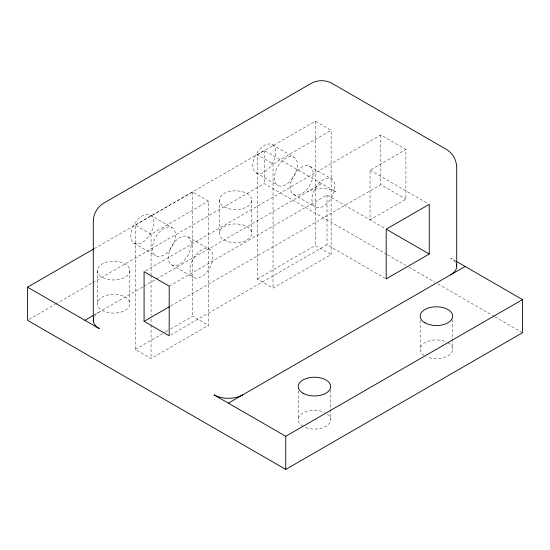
<?xml version="1.0" encoding="UTF-8"?>
<svg xmlns="http://www.w3.org/2000/svg" width="550" height="550" viewBox="0 0 550 550"><rect width="100%" height="100%" fill="white"/><g stroke="black" fill="none" stroke-linecap="round" stroke-linejoin="round"><path stroke-width="0.41" stroke-dasharray="2.75 2.06" d="M94.291 248.614L264.241 150.494L335.981 191.909A20.288 11.715 0 0 0 307.285 191.909M135.286 225.149L192.679 192.012L208.464 201.128L208.464 325.38L151.071 358.518L135.286 349.408L135.286 225.149L151.071 234.259L208.464 201.128M257.242 154.736L315.356 121.192L331.134 130.302L331.134 254.561L273.027 288.104L257.242 278.994L257.242 154.736L273.027 163.852L331.134 130.302M28.985 319.454L54.959 304.452M55.701 304.026L92.063 283.03M92.806 282.604L264.241 183.631L386.691 254.327M145.558 270.786L380.813 134.963L405.921 149.456L405.921 199.162L370.054 219.869L370.054 170.163L405.921 149.456M94.215 314.923L143.076 286.715M143.818 286.289L155.705 279.421M156.454 278.994L321.633 183.631M169.187 286.137L327.009 195.016L384.849 228.408M170.796 305.917L380.813 184.663L405.921 199.162M135.286 349.408L164.718 332.413M165.454 331.987L169.868 329.436M170.603 329.017L192.679 316.271L208.464 325.38M257.242 278.994L315.356 245.444L331.134 254.561M170.665 334.984L327.009 244.722L386.196 278.891M370.054 170.163L427.763 203.479M272.353 144.719A16.232 9.371 -60 0 1 267.211 169.861A16.232 9.371 -60 0 1 253.151 161.748A16.232 9.371 -60 0 1 272.353 144.719L294.058 157.245A16.232 9.371 -60 0 1 288.908 182.394A16.232 9.371 -60 0 1 274.856 174.274A16.232 9.371 -60 0 1 294.058 157.245M309.843 166.361A16.232 9.371 -60 0 1 304.693 191.503A16.232 9.371 -60 0 1 290.634 183.391A16.232 9.371 -60 0 1 309.843 166.361L331.54 178.887A16.232 9.371 -60 0 1 326.397 204.036A16.232 9.371 -60 0 1 312.338 195.917A16.232 9.371 -60 0 1 331.54 178.887M455.785 261.078L450.759 258.184A20.288 11.715 0 0 1 455.709 262.845M256.121 172.838L277.826 185.364M293.604 194.473L315.308 207.006M387.434 254.753L405.982 265.464M408.953 267.176L434.926 282.178M437.896 283.889L494.299 316.456M495.041 316.882L522.5 332.736M150.397 215.133A16.232 9.371 -60 0 1 145.255 240.274A16.232 9.371 -60 0 1 131.196 232.155A16.232 9.371 -60 0 1 150.397 215.133L172.102 227.659A16.232 9.371 -60 0 1 166.953 252.801A16.232 9.371 -60 0 1 152.893 244.688A16.232 9.371 -60 0 1 172.102 227.659M187.88 236.768A16.232 9.371 -60 0 1 182.738 261.917A16.232 9.371 -60 0 1 168.678 253.798A16.232 9.371 -60 0 1 187.88 236.768L209.584 249.301A16.232 9.371 -60 0 1 204.435 274.443A16.232 9.371 -60 0 1 190.383 266.331A16.232 9.371 -60 0 1 209.584 249.301M134.166 243.244L155.87 255.778M171.648 264.887L193.353 277.413M452.643 319.564L452.643 349.305M420.179 320.416L420.179 349.305M380.813 134.963L380.813 184.663M330.688 389.978L330.688 408.671M330.688 409.516L330.688 419.712M327.009 195.016L327.009 244.722M315.356 121.192L315.356 245.444M298.224 390.823L298.224 419.712M273.027 163.852L273.027 288.104M264.241 150.494L264.241 183.631M251.776 200.193L251.776 233.331M219.312 200.193L219.312 233.331M192.679 192.012L192.679 316.271M151.071 234.259L151.071 274.539M151.071 275.392L151.071 315.673M151.071 319.096L151.071 324.239M151.071 325.098L151.071 358.518M129.821 270.607A16.232 9.371 0 0 1 105.469 278.726A16.232 9.371 0 0 1 105.469 262.488A16.232 9.371 0 0 1 129.821 270.607L129.821 303.744M97.357 270.607L97.357 303.744M94.291 316.69A20.288 11.715 0 0 1 99.241 312.022M327.332 414.006A16.232 9.371 0 0 1 325.786 426.429A16.232 9.371 0 0 1 304.239 426.993M302.981 426.339A16.232 9.371 0 0 1 302.397 413.442A16.232 9.371 0 0 1 324.672 412.431M447.893 342.678A16.232 9.371 0 0 1 448.759 355.389A16.232 9.371 0 0 1 426.876 356.881M424.215 355.486A16.232 9.371 0 0 1 424.71 342.808A16.232 9.371 0 0 1 446.627 342.018M224.063 239.958A16.232 9.371 0 0 0 251.226 235.758A16.232 9.371 0 0 0 231.344 224.276A16.232 9.371 0 0 0 224.063 239.958M102.108 310.372A16.232 9.371 0 0 0 129.264 306.164A16.232 9.371 0 0 0 109.388 294.69A16.232 9.371 0 0 0 102.108 310.372M224.063 206.821A16.232 9.371 0 0 0 251.226 202.62A16.232 9.371 0 0 0 231.344 191.146A16.232 9.371 0 0 0 224.063 206.821"/><path stroke-width="0.82" d="M456.5 261.498L522.5 299.599L522.5 332.736L285.759 469.411L27.5 320.306L27.5 287.176L93.548 249.04M84.892 320.306L93.5 315.336M144.079 321.344L169.187 335.837L169.187 286.137L144.079 271.638L144.079 321.344L169.311 306.776M429.241 254.038L386.196 278.891L386.196 229.185L429.241 204.339L429.241 254.038L386.327 229.268M228.367 403.143L465.107 266.468M242.715 394.859A20.288 11.715 0 0 1 214.019 394.859L285.759 436.281L522.5 299.599M27.5 287.176L99.241 328.591A20.288 11.715 0 0 1 93.686 318.017M456.706 266.468L456.706 167.062C456.411 159.926 452.712 153.209 446.559 149.49L331.774 83.215C325.504 79.846 317.756 79.846 311.486 83.215L103.441 203.328C97.288 207.054 93.589 213.764 93.294 220.901L93.294 320.306M285.759 436.281L285.759 469.411M456.314 264.179A20.288 11.715 0 0 1 450.759 274.746M424.937 322.795A16.232 9.371 0 0 0 452.093 318.594A16.232 9.371 0 0 0 432.211 307.113A16.232 9.371 0 0 0 424.937 322.795M302.981 393.202A16.232 9.371 0 0 0 330.137 389.001A16.232 9.371 0 0 0 310.255 377.527A16.232 9.371 0 0 0 302.981 393.202"/></g></svg>
